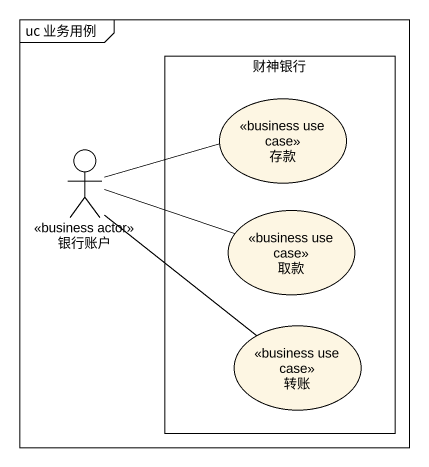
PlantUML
@startuml
mainframe uc 业务用例
rectangle 财神银行 {
  usecase 存款 <<business use case>>
  usecase 取款 <<business use case>>
  usecase 转账 <<business use case>>
}
actor 银行账户 <<business actor>>
银行账户 -right- 存款
银行账户 -right- 取款
银行账户 -- 转账
@enduml
